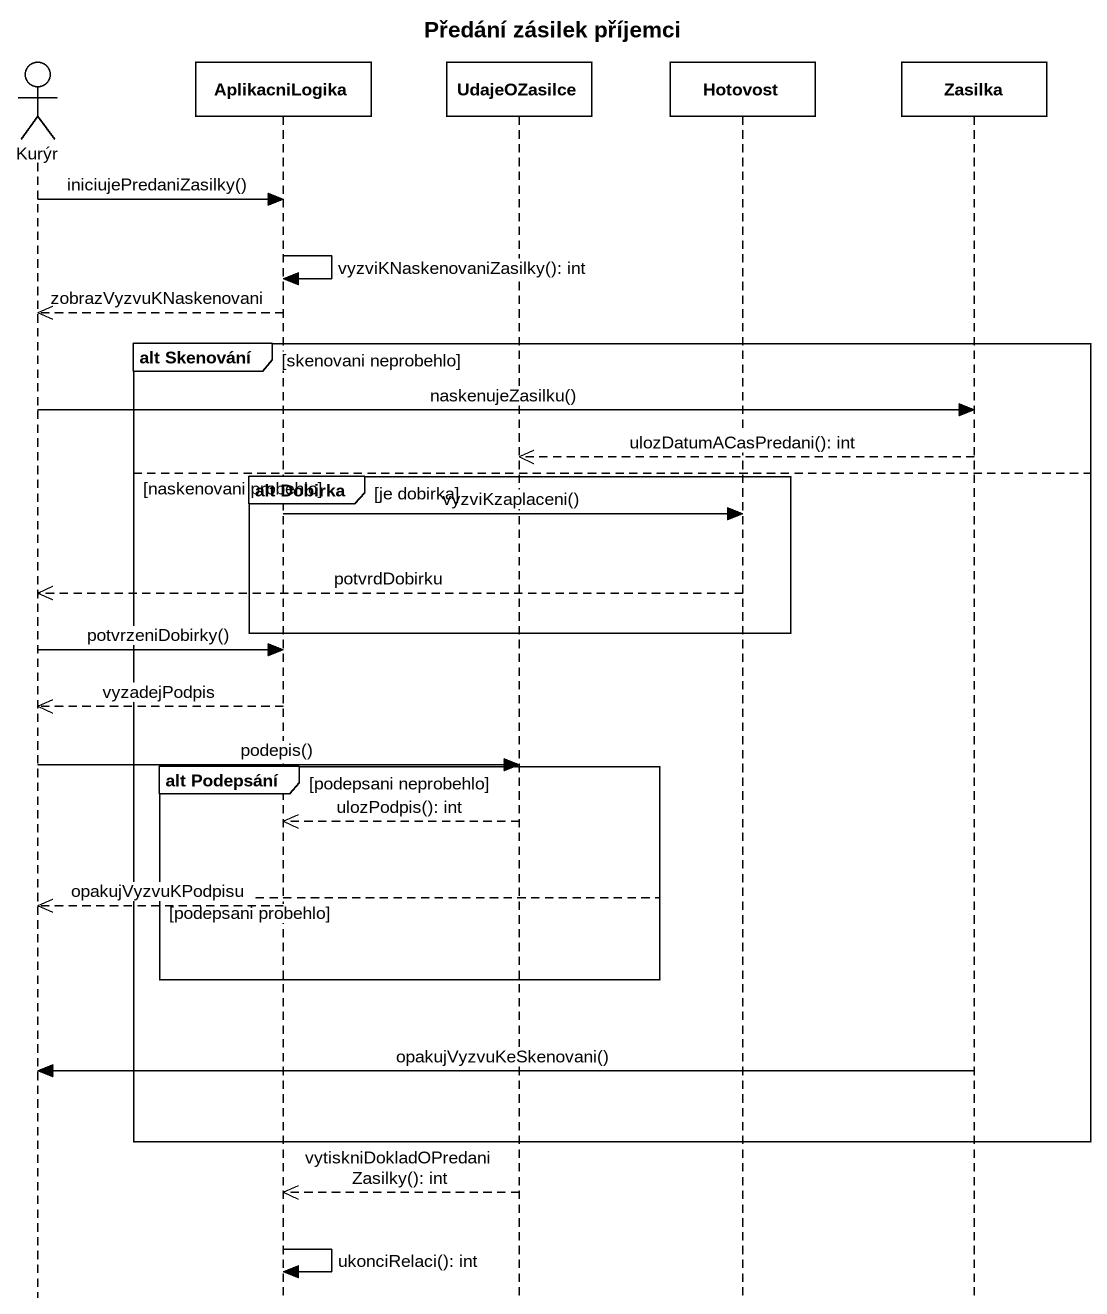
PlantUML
@startuml
title Předání zásilek příjemci
hide footbox
actor Kurýr
participant AplikacniLogika
participant UdajeOZasilce
participant Hotovost
participant Zasilka

Kurýr -> AplikacniLogika : iniciujePredaniZasilky()
AplikacniLogika -> AplikacniLogika : vyzviKNaskenovaniZasilky(): int
AplikacniLogika -->> Kurýr : zobrazVyzvuKNaskenovani
group alt Skenování [skenovani neprobehlo]
  Kurýr -> Zasilka : naskenujeZasilku()
  Zasilka -->> UdajeOZasilce : ulozDatumACasPredani(): int
else naskenovani probehlo
  group alt Dobirka [je dobirka]
    AplikacniLogika -> Hotovost : vyzviKzaplaceni()
    Hotovost -->> Kurýr : potvrdDobirku
  end
  Kurýr -> AplikacniLogika : potvrzeniDobirky()
  AplikacniLogika -->> Kurýr : vyzadejPodpis
  Kurýr -> UdajeOZasilce : podepis()
  group alt Podepsání [podepsani neprobehlo]
    UdajeOZasilce -->> AplikacniLogika : ulozPodpis(): int
  else podepsani probehlo
    AplikacniLogika -->> Kurýr : opakujVyzvuKPodpisu
  end
  Zasilka -> Kurýr : opakujVyzvuKeSkenovani()
end
UdajeOZasilce -->> AplikacniLogika : vytiskniDokladOPredaniZasilky(): int
AplikacniLogika -> AplikacniLogika : ukonciRelaci(): int
@enduml
